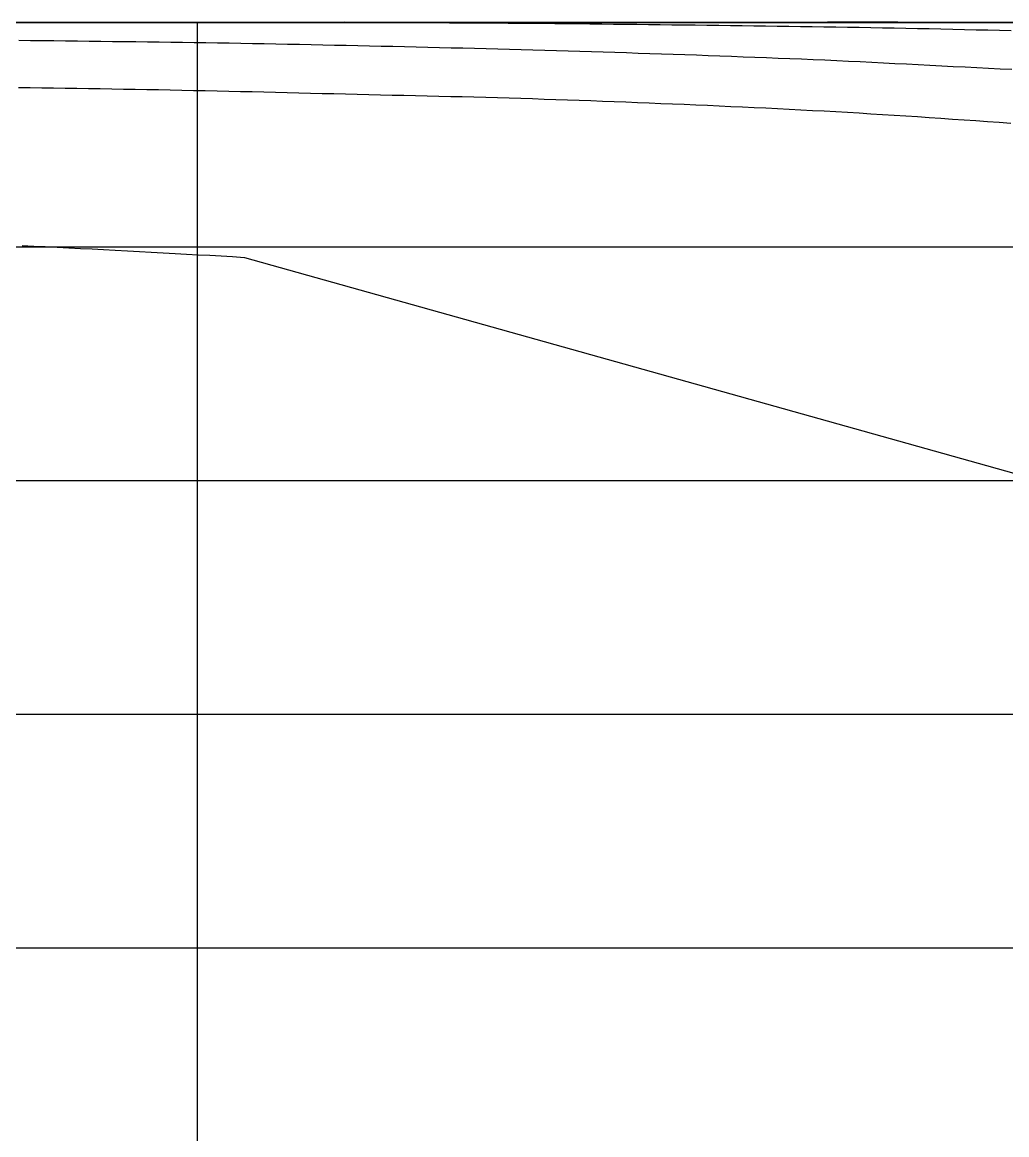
# Model space of a CAD drawing. Header units: millimetres. Extents: x 219888 to 472088, y 91183 to 209983.
# Drawn here: x 399836 to 408261, y 131820 to 141342 of the extents above; entities that cross this region are included whole.
import ezdxf

# ---------------------------------------------------------------- set-up
doc = ezdxf.new("R2010")
doc.units = ezdxf.units.MM
doc.layers.add('Waterlines', color=7, linetype='Continuous')
doc.layers.add('网格线和标注', color=7, linetype='Continuous')

msp = doc.modelspace()

# ---------------------------------------------------------------- linework, layer by layer
at = {"layer": 'Waterlines', "color": 135}
for points in [[(408342.664, 141339.696), (408242.534, 141339.696), (408142.464, 141339.696), (408042.564, 141339.696), (407942.454, 141339.696), (407842.404, 141339.696), (407742.504, 141339.696), (407642.364, 141339.696), (407542.334, 141339.696), (407442.334, 141339.696), (407342.294, 141339.696), (407242.254, 141339.696), (407142.284, 141339.696), (407042.294, 141339.696), (406942.194, 141339.696), (406842.264, 141339.696), (406742.254, 141339.696), (406642.234, 141339.696), (406542.234, 141339.696), (406442.194, 141339.696), (406342.234, 141339.696), (406242.214, 141339.696), (406142.224, 141339.696), (406042.184, 141339.696), (405942.144, 141339.696), (405842.154, 141339.696), (405742.124, 141339.696), (405642.074, 141339.696), (405542.064, 141339.696), (405442.074, 141339.696), (405342.064, 141339.696), (405242.004, 141339.696), (405142.084, 141339.696), (405041.984, 141339.696), (404941.954, 141339.696), (404841.894, 141339.696), (404741.894, 141339.696), (404641.874, 141339.696), (404541.914, 141339.696), (404441.824, 141339.696), (404341.834, 141339.696), (404241.784, 141339.696), (404141.844, 141339.696), (404041.774, 141339.696), (403941.794, 141339.696), (403841.774, 141339.696), (403741.744, 141339.696), (403641.734, 141339.696), (403541.744, 141339.696), (403441.694, 141339.696), (403341.654, 141339.696), (403241.674, 141339.696), (403141.644, 141339.696), (403041.684, 141339.696), (402941.604, 141339.696), (402841.574, 141339.696), (402741.614, 141339.696), (402641.594, 141339.696), (402541.534, 141339.696), (402441.504, 141339.696), (402341.484, 141339.696), (402241.464, 141339.696), (402141.424, 141339.696), (402041.464, 141339.696), (401941.434, 141339.696), (401841.414, 141339.696), (401741.404, 141339.696), (401641.424, 141339.696), (401541.424, 141339.696), (401441.434, 141339.696), (401341.424, 141339.696), (401241.404, 141339.696), (401141.364, 141339.696), (401041.344, 141339.696), (400941.374, 141339.696), (400841.364, 141339.696), (400741.374, 141339.696), (400641.304, 141339.696), (400541.314, 141339.696), (400441.294, 141339.696), (400341.284, 141339.696), (400241.234, 141339.696), (400141.294, 141339.696), (400041.254, 141339.696), (399941.214, 141339.696), (399841.214, 141339.696), (399741.234, 141339.696)], [(408264.384, 141339.696), (408164.314, 141339.696), (408064.234, 141339.696), (407964.074, 141339.696), (407864.034, 141339.696), (407763.944, 141339.696), (407663.844, 141339.696), (407563.764, 141339.696), (407463.644, 141339.696), (407363.584, 141339.696), (407263.514, 141339.696), (407163.404, 141339.696), (407063.484, 141339.696), (406963.254, 141339.696), (406863.324, 141339.696), (406763.224, 141339.696), (406663.124, 141339.696), (406563.064, 141339.696), (406462.974, 141339.696), (406362.884, 141339.696), (406262.764, 141339.696), (406162.704, 141339.696), (406062.574, 141339.696), (405962.504, 141339.696), (405862.404, 141339.696), (405762.324, 141339.696), (405662.224, 141339.696), (405562.144, 141339.696), (405462.044, 141339.696), (405361.944, 141339.696), (405261.864, 141339.696), (405161.754, 141339.696), (405061.684, 141339.696), (404961.554, 141339.696), (404861.444, 141339.696), (404761.364, 141339.696), (404661.284, 141339.696), (404561.214, 141339.696), (404461.084, 141339.696), (404360.974, 141339.696), (404260.894, 141339.696), (404160.764, 141339.696), (404060.724, 141339.696), (403960.594, 141339.696), (403860.514, 141339.696), (403760.464, 141339.696), (403660.364, 141339.696), (403560.254, 141339.696), (403460.154, 141339.696), (403360.044, 141339.696), (403259.944, 141339.696), (403159.864, 141339.696), (403059.794, 141339.696), (402959.694, 141339.696), (402859.704, 141339.696), (402759.604, 141339.696), (402659.484, 141339.696), (402559.414, 141339.696), (402459.304, 141339.696), (402359.204, 141339.696), (402259.134, 141339.696), (402159.004, 141339.696), (402058.904, 141339.696), (401958.814, 141339.696), (401858.714, 141339.696), (401758.604, 141339.696), (401658.514, 141339.696), (401558.464, 141339.696), (401458.334, 141339.696), (401358.274, 141339.696), (401258.174, 141339.696), (401158.164, 141339.696), (401058.054, 141339.696), (400957.984, 141339.696), (400857.874, 141339.696), (400757.774, 141339.696), (400657.664, 141339.696), (400557.584, 141339.696), (400457.464, 141339.696), (400357.384, 141339.696), (400257.314, 141339.696), (400157.224, 141339.696), (400057.154, 141339.696), (399957.014, 141339.696), (399856.944, 141339.696), (399756.864, 141339.696)], [(408263.344, 141339.696), (408163.234, 141339.696), (408063.194, 141339.696), (407962.964, 141339.696), (407862.684, 141339.696), (407762.564, 141339.696), (407662.534, 141339.696), (407562.484, 141339.696), (407462.324, 141339.696), (407362.314, 141339.696), (407262.174, 141339.696), (407162.134, 141339.696), (407062.064, 141339.696), (406961.954, 141339.696), (406862.014, 141339.696), (406761.974, 141339.696), (406661.764, 141339.696), (406561.704, 141339.696), (406461.664, 141339.696), (406361.594, 141339.696), (406261.544, 141339.696), (406161.524, 141339.696), (406061.474, 141339.696), (405961.434, 141339.696), (405861.404, 141339.696), (405761.184, 141339.696), (405661.114, 141339.696), (405561.044, 141339.696), (405460.974, 141339.696), (405360.864, 141339.696), (405260.844, 141339.696), (405160.934, 141339.696), (405060.784, 141339.696), (404960.704, 141339.696), (404860.624, 141339.696), (404760.524, 141339.696), (404660.474, 141339.696), (404560.424, 141339.696), (404460.304, 141339.696), (404360.254, 141339.696), (404260.124, 141339.696), (404160.074, 141339.696), (404059.994, 141339.696), (403959.944, 141339.696), (403859.814, 141339.696), (403759.714, 141339.696), (403659.664, 141339.696), (403559.564, 141339.696), (403459.484, 141339.696), (403359.444, 141339.696), (403259.504, 141339.696), (403159.414, 141339.696), (403059.354, 141339.696), (402959.274, 141339.696), (402859.204, 141339.696), (402759.084, 141339.696), (402658.994, 141339.696), (402558.894, 141339.696), (402458.814, 141339.696), (402358.744, 141339.696), (402258.664, 141339.696), (402158.594, 141339.696), (402058.514, 141339.696), (401958.464, 141339.696), (401858.374, 141339.696), (401758.324, 141339.696), (401658.244, 141339.696), (401558.164, 141339.696), (401458.214, 141339.696), (401358.074, 141339.696), (401258.024, 141339.696), (401157.874, 141339.696), (401057.824, 141339.696), (400957.744, 141339.696), (400857.664, 141339.696), (400757.594, 141339.696), (400657.524, 141339.696), (400557.444, 141339.696), (400457.374, 141339.696), (400357.344, 141339.696), (400257.244, 141339.696), (400157.174, 141339.696), (400057.134, 141339.696), (399957.024, 141339.696), (399856.974, 141339.696), (399756.954, 141339.696)], [(408269.804, 141339.696), (408169.814, 141339.696), (408069.784, 141339.696), (407969.794, 141339.696), (407869.764, 141339.696), (407769.754, 141339.696), (407669.744, 141339.696), (407569.744, 141339.696), (407469.614, 141339.696), (407369.594, 141339.696), (407269.614, 141339.696), (407169.624, 141339.696), (407069.594, 141339.696), (406969.614, 141339.696), (406869.594, 141339.696), (406769.544, 141339.696), (406669.534, 141339.696), (406569.494, 141339.696), (406469.474, 141339.696), (406369.624, 141339.696), (406269.604, 141339.696), (406169.554, 141339.696), (406069.534, 141339.696), (405969.504, 141339.696), (405869.454, 141339.696), (405769.434, 141339.696), (405669.424, 141339.696), (405569.344, 141339.696), (405469.414, 141339.696), (405369.394, 141339.696), (405269.344, 141339.696), (405169.354, 141339.696), (405069.284, 141339.696), (404969.264, 141339.696), (404869.224, 141339.696), (404769.194, 141339.696), (404669.134, 141339.696), (404569.164, 141339.696), (404469.094, 141339.696), (404369.064, 141339.696), (404269.024, 141339.696), (404169.014, 141339.696), (404068.994, 141339.696), (403968.944, 141339.696), (403868.894, 141339.696), (403768.904, 141339.696), (403668.864, 141339.696), (403568.824, 141339.696), (403468.764, 141339.696), (403368.754, 141339.696), (403268.744, 141339.696), (403168.684, 141339.696), (403068.644, 141339.696), (402968.604, 141339.696), (402868.574, 141339.696), (402768.564, 141339.696), (402668.554, 141339.696), (402568.564, 141339.696), (402468.514, 141339.696), (402368.524, 141339.696), (402268.504, 141339.696), (402168.424, 141339.696), (402068.434, 141339.696), (401968.344, 141339.696), (401868.324, 141339.696), (401768.294, 141339.696), (401668.224, 141339.696), (401568.204, 141339.696), (401468.224, 141339.696), (401368.154, 141339.696), (401268.184, 141339.696), (401168.134, 141339.696), (401068.084, 141339.696), (400968.134, 141339.696), (400868.034, 141339.696), (400768.014, 141339.696), (400667.974, 141339.696), (400567.954, 141339.696), (400467.894, 141339.696), (400367.884, 141339.696), (400267.844, 141339.696), (400167.824, 141339.696), (400067.794, 141339.696), (399967.754, 141339.696), (399867.764, 141339.696), (399767.714, 141339.696)], [(408272.624, 141339.696), (408172.644, 141339.696), (408072.654, 141339.696), (407972.594, 141339.696), (407872.634, 141339.696), (407772.574, 141339.696), (407672.554, 141339.696), (407572.584, 141339.696), (407472.574, 141339.696), (407372.564, 141339.696), (407272.514, 141339.696), (407172.554, 141339.696), (407072.524, 141339.696), (406972.514, 141339.696), (406872.524, 141339.696), (406772.534, 141339.696), (406672.514, 141339.696), (406572.524, 141339.696), (406472.464, 141339.696), (406372.474, 141339.696), (406272.514, 141339.696), (406172.484, 141339.696), (406072.454, 141339.696), (405972.514, 141339.696), (405872.474, 141339.696), (405772.474, 141339.696), (405672.464, 141339.696), (405572.474, 141339.696), (405472.464, 141339.696), (405372.504, 141339.696), (405272.444, 141339.696), (405172.404, 141339.696), (405072.414, 141339.696), (404972.404, 141339.696), (404872.444, 141339.696), (404772.474, 141339.696), (404672.384, 141339.696), (404572.414, 141339.696), (404472.424, 141339.696), (404372.344, 141339.696), (404272.394, 141339.696), (404172.424, 141339.696), (404072.394, 141339.696), (403972.394, 141339.696), (403872.414, 141339.696), (403772.414, 141339.696), (403672.374, 141339.696), (403572.384, 141339.696), (403472.404, 141339.696), (403372.404, 141339.696), (403272.534, 141339.696), (403172.384, 141339.696), (403072.424, 141339.696), (402972.404, 141339.696), (402872.414, 141339.696), (402772.414, 141339.696), (402672.384, 141339.696), (402572.394, 141339.696), (402472.334, 141339.696), (402372.344, 141339.696), (402272.334, 141339.696), (402172.324, 141339.696), (402072.294, 141339.696), (401972.304, 141339.696), (401872.294, 141339.696), (401772.254, 141339.696), (401672.264, 141339.696), (401572.244, 141339.696), (401472.234, 141339.696), (401372.234, 141339.696), (401272.244, 141339.696), (401172.284, 141339.696), (401072.264, 141339.696), (400972.254, 141339.696), (400872.174, 141339.696), (400772.184, 141339.696), (400672.164, 141339.696), (400572.204, 141339.696), (400472.194, 141339.696), (400372.174, 141339.696), (400272.194, 141339.696), (400172.144, 141339.696), (400072.184, 141339.696), (399972.114, 141339.696), (399872.124, 141339.696), (399772.134, 141339.696)], [(408280.954, 141339.696), (408180.944, 141339.696), (408080.924, 141339.696), (407980.954, 141339.696), (407880.914, 141339.696), (407780.924, 141339.696), (407680.914, 141339.696), (407580.914, 141339.696), (407480.894, 141339.696), (407380.884, 141339.696), (407280.914, 141339.696), (407180.914, 141339.696), (407080.894, 141339.696), (406980.904, 141339.696), (406880.874, 141339.696), (406780.924, 141339.696), (406680.874, 141339.696), (406580.914, 141339.696), (406480.904, 141339.696), (406380.884, 141339.696), (406280.924, 141339.696), (406180.904, 141339.696), (406080.884, 141339.696), (405980.874, 141339.696), (405880.884, 141339.696), (405780.874, 141339.696), (405680.904, 141339.696), (405580.864, 141339.696), (405481.024, 141339.696), (405380.994, 141339.696), (405280.974, 141339.696), (405181.014, 141339.696), (405080.974, 141339.696), (404980.964, 141339.696), (404880.934, 141339.696), (404780.944, 141339.696), (404680.984, 141339.696), (404580.974, 141339.696), (404480.964, 141339.696), (404380.994, 141339.696), (404281.004, 141339.696), (404181.024, 141339.696), (404080.884, 141339.696), (403980.874, 141339.696), (403880.904, 141339.696), (403780.894, 141339.696), (403680.914, 141339.696), (403580.944, 141339.696), (403480.904, 141339.696), (403380.914, 141339.696), (403281.034, 141339.696), (403180.944, 141339.696), (403080.894, 141339.696), (402980.874, 141339.696), (402880.824, 141339.696), (402780.834, 141339.696), (402680.824, 141339.696), (402580.834, 141339.696), (402480.804, 141339.696), (402380.804, 141339.696), (402280.784, 141339.696), (402180.794, 141339.696), (402080.774, 141339.696), (401980.764, 141339.696), (401880.774, 141339.696), (401780.784, 141339.696), (401680.784, 141339.696), (401580.774, 141339.696), (401480.734, 141339.696), (401380.764, 141339.696), (401280.754, 141339.696), (401180.754, 141339.696), (401080.744, 141339.696), (400980.764, 141339.696), (400880.804, 141339.696), (400780.844, 141339.696), (400681.104, 141339.696), (400581.144, 141339.696), (400481.514, 141339.696), (400381.024, 141339.696), (400280.984, 141339.696), (400180.874, 141339.696), (400080.744, 141339.696), (399980.704, 141339.696), (399880.684, 141339.696), (399780.654, 141339.696)], [(408282.464, 141339.696), (408182.464, 141339.696), (408082.454, 141339.696), (407982.494, 141339.696), (407882.484, 141339.696), (407782.514, 141339.696), (407682.494, 141339.696), (407582.484, 141339.696), (407482.504, 141339.696), (407382.544, 141339.696), (407282.514, 141339.696), (407182.384, 141339.696), (407082.544, 141339.696), (406982.494, 141339.696), (406882.534, 141339.696), (406782.494, 141339.696), (406682.494, 141339.696), (406582.464, 141339.696), (406482.504, 141339.696), (406382.454, 141339.696), (406282.494, 141339.696), (406182.524, 141339.696), (406082.374, 141339.696), (405982.464, 141339.696), (405882.314, 141339.696), (405782.314, 141339.696), (405682.294, 141339.696), (405582.304, 141339.696), (405482.264, 141339.696), (405382.254, 141339.696), (405282.234, 141339.696), (405182.264, 141339.696), (405082.244, 141339.696), (404982.214, 141339.696), (404882.254, 141339.696), (404782.224, 141339.696), (404682.244, 141339.696), (404582.224, 141339.696), (404482.374, 141339.696), (404382.194, 141339.696), (404282.314, 141339.696), (404182.264, 141339.696), (404082.274, 141339.696), (403982.324, 141339.696), (403882.254, 141339.696), (403782.264, 141339.696), (403682.274, 141339.696), (403582.224, 141339.696), (403482.214, 141339.696), (403382.184, 141339.696), (403282.194, 141339.696), (403182.184, 141339.696), (403082.144, 141339.696), (402982.144, 141339.696), (402882.124, 141339.696), (402782.144, 141339.696), (402682.124, 141339.696), (402582.084, 141339.696), (402482.054, 141339.696), (402382.034, 141339.696), (402282.054, 141339.696), (402182.064, 141339.696), (402082.024, 141339.696), (401982.054, 141339.696), (401881.994, 141339.696), (401782.024, 141339.696), (401682.004, 141339.696), (401581.954, 141339.696), (401482.004, 141339.696), (401381.964, 141339.696), (401282.004, 141339.696), (401181.974, 141339.696), (401081.954, 141339.696), (400981.954, 141339.696), (400881.874, 141339.696), (400781.914, 141339.696), (400681.944, 141339.696), (400581.934, 141339.696), (400481.994, 141339.696), (400381.924, 141339.696), (400281.904, 141339.696), (400181.864, 141339.696), (400081.844, 141339.696), (399981.864, 141339.696), (399881.844, 141339.696), (399781.854, 141339.696)], [(408290.004, 141339.696), (408189.984, 141339.696), (408089.994, 141339.696), (407990.004, 141339.696), (407889.904, 141339.696), (407789.944, 141339.696), (407689.904, 141339.696), (407589.934, 141339.696), (407489.864, 141339.696), (407389.934, 141339.696), (407289.954, 141339.696), (407189.934, 141339.696), (407089.884, 141339.696), (406989.954, 141339.696), (406889.974, 141339.696), (406789.944, 141339.696), (406689.984, 141339.696), (406589.944, 141339.696), (406489.924, 141339.696), (406389.884, 141339.696), (406289.924, 141339.696), (406189.874, 141339.696), (406089.934, 141339.696), (405989.844, 141339.696), (405889.844, 141339.696), (405789.824, 141339.696), (405689.924, 141339.696), (405589.804, 141339.696), (405489.864, 141339.696), (405389.814, 141339.696), (405289.804, 141339.696), (405189.754, 141339.696), (405089.794, 141339.696), (404989.784, 141339.696), (404889.764, 141339.696), (404789.764, 141339.696), (404689.734, 141339.696), (404589.734, 141339.696), (404489.724, 141339.696), (404389.754, 141339.696), (404289.744, 141339.696), (404189.784, 141339.696), (404089.764, 141339.696), (403989.814, 141339.696), (403889.724, 141339.696), (403789.684, 141339.696), (403689.644, 141339.696), (403589.654, 141339.696), (403489.634, 141339.696), (403389.624, 141339.696), (403289.694, 141339.696), (403189.614, 141339.696), (403089.584, 141339.696), (402989.524, 141339.696), (402889.594, 141339.696), (402789.564, 141339.696), (402689.574, 141339.696), (402589.544, 141339.696), (402489.544, 141339.696), (402389.524, 141339.696), (402289.534, 141339.696), (402189.504, 141339.696), (402089.544, 141339.696), (401989.464, 141339.696), (401889.494, 141339.696), (401789.504, 141339.696), (401689.434, 141339.696), (401589.474, 141339.696), (401489.434, 141339.696), (401389.404, 141339.696), (401289.344, 141339.696), (401189.354, 141339.696), (401089.104, 141339.696), (400989.864, 141339.696), (400890.164, 141339.696), (400789.834, 141339.696), (400689.674, 141339.696), (400589.484, 141339.696), (400489.454, 141339.696), (400389.434, 141339.696), (400289.424, 141339.696), (400189.414, 141339.696), (400089.414, 141339.696), (399989.424, 141339.696), (399889.434, 141339.696), (399789.374, 141339.696)], [(408295.114, 141339.696), (408195.064, 141339.696), (408095.044, 141339.696), (407994.964, 141339.696), (407894.924, 141339.696), (407794.874, 141339.696), (407694.804, 141339.696), (407594.754, 141339.696), (407494.734, 141339.696), (407394.664, 141339.696), (407294.624, 141339.696), (407194.564, 141339.696), (407094.524, 141339.696), (406994.514, 141339.696), (406894.434, 141339.696), (406794.364, 141339.696), (406694.364, 141339.696), (406594.314, 141339.696), (406494.274, 141339.696), (406394.224, 141339.696), (406294.164, 141339.696), (406194.144, 141339.696), (406094.094, 141339.696), (405994.044, 141339.696), (405893.974, 141339.696), (405793.944, 141339.696), (405693.904, 141339.696), (405593.864, 141339.696), (405493.804, 141339.696), (405393.764, 141339.696), (405293.714, 141339.696), (405193.664, 141339.696), (405093.634, 141339.696), (404993.574, 141339.696), (404893.684, 141339.696), (404793.654, 141339.696), (404693.564, 141339.696), (404593.514, 141339.696), (404493.484, 141339.696), (404393.444, 141339.696), (404293.374, 141339.696), (404193.304, 141339.696), (404093.254, 141339.696), (403993.204, 141339.696), (403893.164, 141339.696), (403793.084, 141339.696), (403693.044, 141339.696), (403592.994, 141339.696), (403492.944, 141339.696), (403392.894, 141339.696), (403292.814, 141339.696), (403192.794, 141339.696), (403092.734, 141339.696), (402992.674, 141339.696), (402892.614, 141339.696), (402792.564, 141339.696), (402692.564, 141339.696), (402592.474, 141339.696), (402492.564, 141339.696), (402392.494, 141339.696), (402292.434, 141339.696), (402192.394, 141339.696), (402092.294, 141339.696), (401992.274, 141339.696), (401892.224, 141339.696), (401792.174, 141339.696), (401692.134, 141339.696), (401592.094, 141339.696), (401492.004, 141339.696), (401391.964, 141339.696), (401291.924, 141339.696), (401191.894, 141339.696), (401091.834, 141339.696), (400991.774, 141339.696), (400891.714, 141339.696), (400791.684, 141339.696), (400691.644, 141339.696), (400591.574, 141339.696), (400491.644, 141339.696), (400391.564, 141339.696), (400291.534, 141339.696), (400191.464, 141339.696), (400091.394, 141339.696), (399991.374, 141339.696), (399891.324, 141339.696), (399791.254, 141339.696)], [(408299.604, 141339.696), (408199.534, 141339.696), (408099.464, 141339.696), (407999.384, 141339.696), (407899.314, 141339.696), (407799.264, 141339.696), (407699.194, 141339.696), (407599.134, 141339.696), (407499.084, 141339.696), (407399.024, 141339.696), (407298.914, 141339.696), (407198.814, 141339.696), (407098.764, 141339.696), (406998.744, 141339.696), (406898.664, 141339.696), (406798.574, 141339.696), (406698.524, 141339.696), (406598.444, 141339.696), (406498.424, 141339.696), (406398.354, 141339.696), (406298.254, 141339.696), (406198.174, 141339.696), (406098.174, 141339.696), (405998.084, 141339.696), (405897.974, 141339.696), (405797.934, 141339.696), (405697.874, 141339.696), (405597.814, 141339.696), (405497.734, 141339.696), (405397.654, 141339.696), (405297.584, 141339.696), (405197.534, 141339.696), (405097.464, 141339.696), (404997.404, 141339.696), (404897.364, 141339.696), (404797.254, 141339.696), (404697.204, 141339.696), (404597.144, 141339.696), (404497.054, 141339.696), (404396.964, 141339.696), (404297.084, 141339.696), (404197.004, 141339.696), (404096.954, 141339.696), (403996.864, 141339.696), (403896.774, 141339.696), (403796.714, 141339.696), (403696.634, 141339.696), (403596.564, 141339.696), (403496.504, 141339.696), (403396.384, 141339.696), (403296.334, 141339.696), (403196.264, 141339.696), (403096.184, 141339.696), (402996.134, 141339.696), (402896.054, 141339.696), (402795.974, 141339.696), (402695.884, 141339.696), (402595.864, 141339.696), (402495.794, 141339.696), (402395.684, 141339.696), (402295.634, 141339.696), (402195.654, 141339.696), (402095.604, 141339.696), (401995.524, 141339.696), (401895.454, 141339.696), (401795.394, 141339.696), (401695.304, 141339.696), (401595.194, 141339.696), (401495.144, 141339.696), (401395.074, 141339.696), (401294.994, 141339.696), (401194.944, 141339.696), (401094.854, 141339.696), (400994.824, 141339.696), (400894.724, 141339.696), (400794.644, 141339.696), (400694.624, 141339.696), (400594.504, 141339.696), (400494.474, 141339.696), (400394.404, 141339.696), (400294.304, 141339.696), (400194.364, 141339.696), (400094.264, 141339.696), (399994.194, 141339.696), (399894.084, 141339.696), (399794.034, 141339.696)], [(408295.254, 141339.696), (408195.214, 141339.696), (408095.144, 141339.696), (407995.154, 141339.696), (407895.154, 141339.696), (407795.164, 141339.696), (407695.144, 141339.696), (407595.134, 141339.696), (407495.124, 141339.696), (407395.124, 141339.696), (407295.114, 141339.696), (407195.144, 141339.696), (407095.104, 141339.696), (406995.094, 141339.696), (406895.104, 141339.696), (406795.054, 141339.696), (406695.094, 141339.696), (406595.104, 141339.696), (406495.084, 141339.696), (406395.094, 141339.696), (406295.084, 141339.696), (406195.014, 141339.696), (406095.024, 141339.696), (405995.004, 141339.696), (405895.034, 141339.696), (405794.994, 141339.696), (405695.014, 141339.696), (405594.994, 141339.696), (405495.024, 141339.696), (405394.994, 141339.696), (405294.974, 141339.696), (405194.954, 141339.696), (405094.924, 141339.696), (404994.944, 141339.696), (404894.924, 141339.696), (404794.934, 141339.696), (404694.894, 141339.696), (404594.954, 141339.696), (404494.884, 141339.696), (404394.874, 141339.696), (404294.874, 141339.696), (404194.894, 141339.696), (404094.854, 141339.696), (403994.864, 141339.696), (403894.864, 141339.696), (403794.844, 141339.696), (403694.814, 141339.696), (403594.854, 141339.696), (403494.804, 141339.696), (403394.814, 141339.696), (403294.814, 141339.696), (403194.774, 141339.696), (403094.844, 141339.696), (402994.824, 141339.696), (402894.774, 141339.696), (402794.814, 141339.696), (402694.754, 141339.696), (402594.754, 141339.696), (402494.834, 141339.696), (402394.864, 141339.696), (402294.824, 141339.696), (402194.854, 141339.696), (402094.824, 141339.696), (401994.794, 141339.696), (401894.814, 141339.696), (401794.784, 141339.696), (401694.744, 141339.696), (401594.764, 141339.696), (401494.764, 141339.696), (401394.784, 141339.696), (401294.764, 141339.696), (401194.744, 141339.696), (401094.704, 141339.696), (400994.714, 141339.696), (400894.724, 141339.696), (400794.734, 141339.696), (400694.744, 141339.696), (400594.754, 141339.696), (400494.734, 141339.696), (400394.774, 141339.696), (400294.714, 141339.696), (400194.684, 141339.696), (400094.614, 141339.696), (399994.624, 141339.696), (399894.634, 141339.696), (399794.594, 141339.696)], [(408301.464, 141339.696), (408201.394, 141339.696), (408101.294, 141339.696), (408001.274, 141339.696), (407901.194, 141339.696), (407801.114, 141339.696), (407701.064, 141339.696), (407600.964, 141339.696), (407500.914, 141339.696), (407400.844, 141339.696), (407300.774, 141339.696), (407200.704, 141339.696), (407100.644, 141339.696), (407000.564, 141339.696), (406900.534, 141339.696), (406800.474, 141339.696), (406700.354, 141339.696), (406600.364, 141339.696), (406500.234, 141339.696), (406400.234, 141339.696), (406300.124, 141339.696), (406200.094, 141339.696), (406100.064, 141339.696), (405999.984, 141339.696), (405899.914, 141339.696), (405799.844, 141339.696), (405699.714, 141339.696), (405599.714, 141339.696), (405499.664, 141339.696), (405399.594, 141339.696), (405299.494, 141339.696), (405199.424, 141339.696), (405099.374, 141339.696), (404999.294, 141339.696), (404899.394, 141339.696), (404799.294, 141339.696), (404699.224, 141339.696), (404599.134, 141339.696), (404499.064, 141339.696), (404399.014, 141339.696), (404298.914, 141339.696), (404198.874, 141339.696), (404098.814, 141339.696), (403998.714, 141339.696), (403898.634, 141339.696), (403798.544, 141339.696), (403698.464, 141339.696), (403598.394, 141339.696), (403498.334, 141339.696), (403398.204, 141339.696), (403298.184, 141339.696), (403198.144, 141339.696), (403098.014, 141339.696), (402997.924, 141339.696), (402897.864, 141339.696), (402797.834, 141339.696), (402697.764, 141339.696), (402597.654, 141339.696), (402497.604, 141339.696), (402397.504, 141339.696), (402297.424, 141339.696), (402197.524, 141339.696), (402097.434, 141339.696), (401997.354, 141339.696), (401897.284, 141339.696), (401797.204, 141339.696), (401697.094, 141339.696), (401597.054, 141339.696), (401496.984, 141339.696), (401396.924, 141339.696), (401296.824, 141339.696), (401196.774, 141339.696), (401096.704, 141339.696), (400996.624, 141339.696), (400896.584, 141339.696), (400796.514, 141339.696), (400696.494, 141339.696), (400596.414, 141339.696), (400496.374, 141339.696), (400396.284, 141339.696), (400296.194, 141339.696), (400196.134, 141339.696), (400096.084, 141339.696), (399996.014, 141339.696), (399895.964, 141339.696), (399795.894, 141339.696)], [(408299.494, 141268.426), (408199.244, 141270.796), (408099.104, 141273.166), (407998.974, 141275.516), (407898.864, 141277.836), (407798.684, 141280.096), (407698.574, 141282.306), (407598.444, 141284.446), (407498.364, 141286.526), (407398.214, 141288.536), (407298.044, 141290.476), (407197.884, 141292.336), (407097.784, 141294.136), (406997.664, 141295.856), (406897.574, 141297.516), (406797.484, 141299.126), (406697.294, 141300.686), (406597.164, 141302.206), (406496.944, 141303.686), (406396.874, 141305.136), (406296.734, 141306.546), (406196.584, 141307.936), (406096.474, 141309.286), (405996.314, 141310.616), (405896.194, 141311.926), (405796.064, 141313.216), (405695.914, 141314.476), (405595.694, 141315.716), (405495.574, 141316.946), (405395.444, 141318.156), (405295.294, 141319.336), (405195.204, 141320.506), (405095.024, 141321.656), (404994.944, 141322.796), (404894.814, 141323.906), (404794.654, 141325.006), (404694.464, 141326.086), (404594.214, 141327.146), (404494.014, 141328.176), (404393.554, 141329.156), (404294.444, 141329.976), (404193.954, 141330.656), (404093.664, 141331.336), (403993.614, 141332.006), (403893.294, 141332.676), (403793.144, 141333.356), (403692.944, 141334.026), (403592.834, 141334.706), (403492.734, 141335.386), (403392.604, 141336.066), (403292.364, 141336.756), (403192.284, 141337.436), (403092.094, 141338.126), (402991.984, 141338.826), (402891.874, 141339.526), (402791.774, 141340.236), (402691.894, 141340.956), (402591.994, 141341.656), (402639.594, 141340.906), (402705.374, 141339.696), (402701.064, 141339.696), (402600.424, 141339.696), (402499.824, 141339.696), (402399.224, 141339.696), (402299.464, 141339.696), (402199.224, 141339.696), (402098.884, 141339.696), (401998.794, 141339.696), (401898.694, 141339.696), (401798.394, 141339.696), (401698.354, 141339.696), (401598.394, 141339.696), (401498.074, 141339.696), (401397.884, 141339.696), (401297.574, 141339.696), (401197.504, 141339.696), (401097.424, 141339.696), (400997.314, 141339.696), (400897.344, 141339.696), (400797.064, 141339.696), (400696.574, 141339.696), (400596.614, 141339.696), (400496.314, 141339.696), (400396.034, 141339.696), (400296.104, 141339.696), (400196.204, 141339.696), (400096.244, 141339.696), (399996.214, 141339.696), (399896.124, 141339.696), (399795.984, 141339.696)], [(408315.224, 141339.696), (408215.154, 141339.696), (408115.164, 141339.696), (408015.134, 141339.696), (407915.084, 141339.696), (407815.054, 141339.696), (407715.034, 141339.696), (407615.004, 141339.696), (407514.964, 141339.696), (407414.974, 141339.696), (407314.934, 141339.696), (407214.914, 141339.696), (407114.894, 141339.696), (407014.854, 141339.696), (406914.834, 141339.696), (406814.834, 141339.696), (406714.804, 141339.696), (406614.754, 141339.696), (406514.764, 141339.696), (406414.764, 141339.696), (406314.734, 141339.696), (406214.684, 141339.696), (406114.684, 141339.696), (406014.674, 141339.696), (405914.624, 141339.696), (405814.614, 141339.696), (405714.584, 141339.696), (405614.574, 141339.696), (405514.534, 141339.696), (405414.534, 141339.696), (405314.494, 141339.696), (405214.454, 141339.696), (405114.434, 141339.696), (405014.404, 141339.696), (404914.594, 141339.696), (404814.574, 141339.696), (404714.484, 141339.696), (404614.494, 141339.696), (404514.414, 141339.696), (404414.404, 141339.696), (404314.354, 141339.696), (404214.364, 141339.696), (404114.344, 141339.696), (404014.274, 141339.696), (403914.244, 141339.696), (403814.204, 141339.696), (403714.154, 141339.696), (403614.174, 141339.696), (403514.124, 141339.696), (403414.084, 141339.696), (403314.064, 141339.696), (403214.044, 141339.696), (403114.024, 141339.696), (403013.984, 141339.696), (402913.954, 141339.696), (402813.944, 141339.696), (402713.924, 141339.696), (402613.884, 141339.696), (402514.004, 141339.696), (402413.954, 141339.696), (402313.914, 141339.696), (402213.864, 141339.696), (402113.844, 141339.696), (402013.824, 141339.696), (401913.764, 141339.696), (401813.744, 141339.696), (401713.724, 141339.696), (401613.704, 141339.696), (401513.654, 141339.696), (401413.604, 141339.696), (401313.594, 141339.696), (401213.574, 141339.696), (401113.584, 141339.696), (401013.534, 141339.696), (400913.504, 141339.696), (400813.474, 141339.696), (400713.484, 141339.696), (400613.474, 141339.696), (400513.514, 141339.696), (400413.464, 141339.696), (400313.414, 141339.696), (400213.424, 141339.696), (400113.384, 141339.696), (400013.344, 141339.696), (399913.264, 141339.696), (399813.254, 141339.696)], [(408315.684, 141339.696), (408215.674, 141339.696), (408115.674, 141339.696), (408015.654, 141339.696), (407915.664, 141339.696), (407815.604, 141339.696), (407715.584, 141339.696), (407615.554, 141339.696), (407515.594, 141339.696), (407415.534, 141339.696), (407315.594, 141339.696), (407215.614, 141339.696), (407115.564, 141339.696), (407015.594, 141339.696), (406915.444, 141339.696), (406815.454, 141339.696), (406715.444, 141339.696), (406615.504, 141339.696), (406515.554, 141339.696), (406415.614, 141339.696), (406315.474, 141339.696), (406215.584, 141339.696), (406115.534, 141339.696), (406015.714, 141339.696), (405915.734, 141339.696), (405815.854, 141339.696), (405715.774, 141339.696), (405615.884, 141339.696), (405515.744, 141339.696), (405415.694, 141339.696), (405315.564, 141339.696), (405215.554, 141339.696), (405115.584, 141339.696), (405015.574, 141339.696), (404915.464, 141339.696), (404815.514, 141339.696), (404715.444, 141339.696), (404615.414, 141339.696), (404515.464, 141339.696), (404415.464, 141339.696), (404315.394, 141339.696), (404215.414, 141339.696), (404115.394, 141339.696), (404015.424, 141339.696), (403915.444, 141339.696), (403815.474, 141339.696), (403715.404, 141339.696), (403615.424, 141339.696), (403515.404, 141339.696), (403415.444, 141339.696), (403315.394, 141339.696), (403215.434, 141339.696), (403115.394, 141339.696), (403015.404, 141339.696), (402915.384, 141339.696), (402815.364, 141339.696), (402715.324, 141339.696), (402615.334, 141339.696), (402515.364, 141339.696), (402415.324, 141339.696), (402315.314, 141339.696), (402215.254, 141339.696), (402115.294, 141339.696), (402015.304, 141339.696), (401915.264, 141339.696), (401815.194, 141339.696), (401715.204, 141339.696), (401615.234, 141339.696), (401515.204, 141339.696), (401415.184, 141339.696), (401315.154, 141339.696), (401215.124, 141339.696), (401115.134, 141339.696), (401015.114, 141339.696), (400915.114, 141339.696), (400815.134, 141339.696), (400715.124, 141339.696), (400615.074, 141339.696), (400515.074, 141339.696), (400415.094, 141339.696), (400315.124, 141339.696), (400215.054, 141339.696), (400115.064, 141339.696), (400015.014, 141339.696), (399915.054, 141339.696), (399815.014, 141339.696)], [(408319.284, 141339.696), (408219.374, 141339.696), (408119.224, 141339.696), (408019.114, 141339.696), (407919.214, 141339.696), (407819.114, 141339.696), (407719.034, 141339.696), (407618.954, 141339.696), (407518.914, 141339.696), (407418.984, 141339.696), (407318.904, 141339.696), (407218.864, 141339.696), (407118.804, 141339.696), (407018.764, 141339.696), (406918.724, 141339.696), (406818.674, 141339.696), (406718.634, 141339.696), (406618.584, 141339.696), (406518.554, 141339.696), (406418.514, 141339.696), (406318.494, 141339.696), (406218.474, 141339.696), (406118.434, 141339.696), (406018.364, 141339.696), (405918.364, 141339.696), (405818.324, 141339.696), (405718.254, 141339.696), (405618.204, 141339.696), (405518.164, 141339.696), (405418.144, 141339.696), (405318.084, 141339.696), (405218.024, 141339.696), (405117.964, 141339.696), (405017.944, 141339.696), (404917.904, 141339.696), (404817.834, 141339.696), (404717.834, 141339.696), (404617.794, 141339.696), (404517.694, 141339.696), (404417.674, 141339.696), (404317.824, 141339.696), (404217.754, 141339.696), (404117.704, 141339.696), (404017.634, 141339.696), (403917.624, 141339.696), (403817.514, 141339.696), (403717.494, 141339.696), (403617.424, 141339.696), (403517.404, 141339.696), (403417.304, 141339.696), (403317.314, 141339.696), (403217.234, 141339.696), (403117.184, 141339.696), (403017.144, 141339.696), (402917.104, 141339.696), (402817.074, 141339.696), (402717.034, 141339.696), (402616.954, 141339.696), (402516.934, 141339.696), (402416.884, 141339.696), (402316.984, 141339.696), (402216.894, 141339.696), (402116.834, 141339.696), (402016.784, 141339.696), (401916.724, 141339.696), (401816.694, 141339.696), (401716.644, 141339.696), (401616.574, 141339.696), (401516.554, 141339.696), (401416.494, 141339.696), (401316.404, 141339.696), (401216.414, 141339.696), (401116.404, 141339.696), (401016.324, 141339.696), (400916.304, 141339.696), (400816.244, 141339.696), (400716.244, 141339.696), (400616.134, 141339.696), (400516.244, 141339.696), (400416.164, 141339.696), (400316.094, 141339.696), (400216.064, 141339.696), (400116.004, 141339.696), (400015.954, 141339.696), (399915.914, 141339.696), (399815.864, 141339.696)], [(408328.824, 141338.636), (408228.414, 141339.026), (408128.384, 141339.346), (408028.344, 141339.646), (407928.304, 141339.916), (407828.344, 141340.176), (407728.264, 141340.426), (407628.324, 141340.666), (407528.344, 141340.896), (407428.294, 141341.106), (407328.314, 141341.306), (407228.284, 141341.496), (407128.274, 141341.656), (407028.204, 141341.796), (406928.114, 141341.886), (406827.964, 141341.876), (406727.594, 141341.246), (406628.594, 141340.576), (406528.624, 141340.076), (406447.424, 141339.696), (406428.264, 141339.696), (406328.194, 141339.696), (406228.414, 141339.696), (406128.334, 141339.696), (406028.304, 141339.696), (405928.264, 141339.696), (405828.284, 141339.696), (405728.224, 141339.696), (405628.184, 141339.696), (405528.134, 141339.696), (405428.114, 141339.696), (405328.184, 141339.696), (405228.144, 141339.696), (405128.064, 141339.696), (405028.134, 141339.696), (404928.094, 141339.696), (404828.104, 141339.696), (404728.094, 141339.696), (404628.134, 141339.696), (404528.054, 141339.696), (404428.064, 141339.696), (404328.094, 141339.696), (404228.054, 141339.696), (404128.034, 141339.696), (404028.024, 141339.696), (403927.974, 141339.696), (403827.994, 141339.696), (403727.934, 141339.696), (403628.034, 141339.696), (403528.014, 141339.696), (403427.944, 141339.696), (403327.954, 141339.696), (403227.874, 141339.696), (403127.944, 141339.696), (403027.854, 141339.696), (402927.914, 141339.696), (402827.964, 141339.696), (402727.974, 141339.696), (402627.894, 141339.696), (402527.854, 141339.696), (402427.894, 141339.696), (402327.894, 141339.696), (402227.904, 141339.696), (402127.894, 141339.696), (402027.854, 141339.696), (401927.864, 141339.696), (401827.844, 141339.696), (401727.824, 141339.696), (401627.844, 141339.696), (401527.854, 141339.696), (401427.794, 141339.696), (401327.804, 141339.696), (401227.734, 141339.696), (401127.784, 141339.696), (401027.754, 141339.696), (400927.744, 141339.696), (400827.694, 141339.696), (400727.624, 141339.696), (400627.664, 141339.696), (400527.704, 141339.696), (400427.734, 141339.696), (400327.694, 141339.696), (400227.674, 141339.696), (400127.624, 141339.696), (400027.624, 141339.696), (399927.634, 141339.696), (399827.674, 141339.696)], [(408329.204, 141339.696), (408229.194, 141339.696), (408129.164, 141339.696), (408029.154, 141339.696), (407929.164, 141339.696), (407829.154, 141339.696), (407729.184, 141339.696), (407629.204, 141339.696), (407529.154, 141339.696), (407429.134, 141339.696), (407329.174, 141339.696), (407229.124, 141339.696), (407129.134, 141339.696), (407029.174, 141339.696), (406929.194, 141339.696), (406829.184, 141339.696), (406729.224, 141339.696), (406629.264, 141339.696), (406529.264, 141339.696), (406429.274, 141339.696), (406329.264, 141339.696), (406229.244, 141339.696), (406129.194, 141339.696), (406029.234, 141339.696), (405929.224, 141339.696), (405829.214, 141339.696), (405729.214, 141339.696), (405629.174, 141339.696), (405529.174, 141339.696), (405429.194, 141339.696), (405329.144, 141339.696), (405229.154, 141339.696), (405129.174, 141339.696), (405029.154, 141339.696), (404929.134, 141339.696), (404829.144, 141339.696), (404729.124, 141339.696), (404629.114, 141339.696), (404529.104, 141339.696), (404429.114, 141339.696), (404329.114, 141339.696), (404229.134, 141339.696), (404129.114, 141339.696), (404029.094, 141339.696), (403929.074, 141339.696), (403829.114, 141339.696), (403729.104, 141339.696), (403629.144, 141339.696), (403529.074, 141339.696), (403429.104, 141339.696), (403329.054, 141339.696), (403229.044, 141339.696), (403129.034, 141339.696), (403029.014, 141339.696), (402929.104, 141339.696), (402829.054, 141339.696), (402728.994, 141339.696), (402628.974, 141339.696), (402528.974, 141339.696), (402428.934, 141339.696), (402328.954, 141339.696), (402228.954, 141339.696), (402128.944, 141339.696), (402028.974, 141339.696), (401928.934, 141339.696), (401828.974, 141339.696), (401728.954, 141339.696), (401628.964, 141339.696), (401528.954, 141339.696), (401428.924, 141339.696), (401328.954, 141339.696), (401228.964, 141339.696), (401128.934, 141339.696), (401029.004, 141339.696), (400929.074, 141339.696), (400829.004, 141339.696), (400729.064, 141339.696), (400629.144, 141339.696), (400529.354, 141339.696), (400429.244, 141339.696), (400329.414, 141339.696), (400229.334, 141339.696), (400129.284, 141339.696), (400029.214, 141339.696), (399929.174, 141339.696), (399829.034, 141339.696)], [(408330.454, 141339.696), (408230.404, 141339.696), (408130.384, 141339.696), (408030.394, 141339.696), (407930.364, 141339.696), (407830.394, 141339.696), (407730.374, 141339.696), (407630.354, 141339.696), (407530.364, 141339.696), (407430.354, 141339.696), (407330.314, 141339.696), (407230.284, 141339.696), (407130.264, 141339.696), (407030.294, 141339.696), (406930.304, 141339.696), (406830.284, 141339.696), (406730.294, 141339.696), (406630.304, 141339.696), (406530.284, 141339.696), (406430.304, 141339.696), (406330.404, 141339.696), (406230.264, 141339.696), (406130.334, 141339.696), (406030.514, 141339.696), (405930.504, 141339.696), (405830.594, 141339.696), (405730.584, 141339.696), (405630.684, 141339.696), (405530.604, 141339.696), (405430.764, 141339.696), (405330.484, 141339.696), (405230.554, 141339.696), (405130.354, 141339.696), (405030.294, 141339.696), (404930.384, 141339.696), (404830.224, 141339.696), (404730.264, 141339.696), (404630.244, 141339.696), (404530.224, 141339.696), (404430.244, 141339.696), (404330.254, 141339.696), (404230.234, 141339.696), (404130.244, 141339.696), (404030.204, 141339.696), (403930.214, 141339.696), (403830.254, 141339.696), (403730.264, 141339.696), (403630.264, 141339.696), (403530.224, 141339.696), (403430.264, 141339.696), (403330.214, 141339.696), (403230.234, 141339.696), (403130.214, 141339.696), (403030.174, 141339.696), (402930.184, 141339.696), (402830.184, 141339.696), (402730.154, 141339.696), (402630.154, 141339.696), (402530.134, 141339.696), (402430.144, 141339.696), (402330.224, 141339.696), (402230.154, 141339.696), (402130.134, 141339.696), (402030.074, 141339.696), (401930.034, 141339.696), (401830.054, 141339.696), (401730.064, 141339.696), (401630.064, 141339.696), (401530.054, 141339.696), (401430.064, 141339.696), (401329.994, 141339.696), (401230.024, 141339.696), (401130.014, 141339.696), (401029.994, 141339.696), (400929.954, 141339.696), (400829.954, 141339.696), (400729.974, 141339.696), (400629.974, 141339.696), (400529.994, 141339.696), (400429.944, 141339.696), (400329.934, 141339.696), (400229.964, 141339.696), (400129.904, 141339.696), (400029.994, 141339.696), (399929.954, 141339.696), (399829.934, 141339.696)], [(408303.524, 140936.246), (408203.704, 140941.356), (408103.804, 140946.456), (408003.944, 140951.526), (407904.074, 140956.576), (407804.134, 140961.616), (407704.314, 140966.646), (407604.394, 140971.666), (407504.614, 140976.686), (407404.674, 140981.716), (407304.924, 140986.766), (407205.194, 140991.856), (407105.264, 140997.016), (407005.684, 141002.176), (406905.834, 141007.206), (406805.724, 141011.966), (406705.604, 141016.446), (406605.804, 141020.716), (406505.854, 141024.856), (406405.744, 141028.906), (406305.794, 141032.866), (406205.854, 141036.756), (406105.924, 141040.566), (406005.964, 141044.326), (405906.034, 141048.016), (405806.144, 141051.656), (405706.174, 141055.246), (405606.254, 141058.786), (405506.344, 141062.266), (405406.364, 141065.696), (405306.434, 141069.086), (405206.494, 141072.426), (405106.454, 141075.716), (405006.584, 141078.946), (404906.594, 141082.146), (404806.654, 141085.286), (404706.694, 141088.376), (404606.664, 141091.416), (404506.754, 141094.406), (404406.844, 141097.346), (404306.804, 141100.236), (404206.874, 141103.076), (404106.924, 141105.856), (404006.904, 141108.586), (403907.024, 141111.256), (403807.034, 141113.876), (403706.994, 141116.446), (403607.034, 141118.976), (403507.094, 141121.456), (403407.114, 141123.896), (403307.174, 141126.296), (403207.104, 141128.656), (403107.174, 141130.986), (403007.164, 141133.276), (402907.234, 141135.526), (402807.234, 141137.746), (402707.214, 141139.946), (402607.214, 141142.096), (402507.194, 141144.226), (402407.284, 141146.326), (402307.274, 141148.386), (402207.274, 141150.426), (402107.284, 141152.436), (402007.274, 141154.406), (401907.344, 141156.356), (401807.304, 141158.266), (401707.284, 141160.146), (401607.404, 141161.976), (401507.684, 141163.756), (401407.664, 141165.486), (401308.144, 141167.036), (401207.754, 141168.156), (401107.554, 141169.366), (401007.444, 141170.596), (400907.374, 141171.836), (400807.384, 141173.076), (400707.344, 141174.306), (400607.384, 141175.526), (400507.364, 141176.746), (400407.424, 141177.946), (400307.424, 141179.136), (400207.404, 141180.316), (400107.404, 141181.486), (400007.394, 141182.636), (399907.424, 141183.776), (399807.424, 141184.906)], [(408296.554, 140476.316), (408196.724, 140483.166), (408097.044, 140490.066), (407997.214, 140496.996), (407897.424, 140503.896), (407797.634, 140510.766), (407697.904, 140517.576), (407598.094, 140524.306), (407498.214, 140530.946), (407398.474, 140537.476), (407298.674, 140543.886), (407198.844, 140550.176), (407099.054, 140556.326), (406999.234, 140562.326), (406899.374, 140568.186), (406799.554, 140573.896), (406699.744, 140579.436), (406599.814, 140584.836), (406499.984, 140590.096), (406400.094, 140595.216), (406300.214, 140600.226), (406200.344, 140605.116), (406100.504, 140609.896), (406000.624, 140614.576), (405900.674, 140619.166), (405800.774, 140623.666), (405700.864, 140628.076), (405600.974, 140632.406), (405501.064, 140636.646), (405401.074, 140640.826), (405301.284, 140644.916), (405201.354, 140648.926), (405101.394, 140652.876), (405001.464, 140656.756), (404901.564, 140660.546), (404801.604, 140664.276), (404701.574, 140667.936), (404601.694, 140671.516), (404501.814, 140675.016), (404401.774, 140678.446), (404301.754, 140681.786), (404201.944, 140685.036), (404101.904, 140688.186), (404001.974, 140691.246), (403901.954, 140694.186), (403802.024, 140697.006), (403701.914, 140699.706), (403602.094, 140702.286), (403502.424, 140704.756), (403402.304, 140707.126), (403302.404, 140709.416), (403202.584, 140711.646), (403102.394, 140713.866), (403002.464, 140716.086), (402902.474, 140718.346), (402802.444, 140720.666), (402702.414, 140723.046), (402602.614, 140725.476), (402502.554, 140727.936), (402402.554, 140730.406), (402302.574, 140732.886), (402202.604, 140735.346), (402102.674, 140737.796), (402002.694, 140740.226), (401902.644, 140742.626), (401802.664, 140744.986), (401702.724, 140747.306), (401602.704, 140749.566), (401502.694, 140751.786), (401402.694, 140753.946), (401302.604, 140756.056), (401202.724, 140758.096), (401102.774, 140760.076), (401002.784, 140762.016), (400902.844, 140763.896), (400802.834, 140765.726), (400702.834, 140767.516), (400602.884, 140769.256), (400502.834, 140770.956), (400402.884, 140772.616), (400302.864, 140774.236), (400202.894, 140775.806), (400102.914, 140777.346), (400002.894, 140778.846), (399902.904, 140780.316), (399802.944, 140781.746)], [(399835.384, 139430.676), (399933.774, 139426.006), (400032.374, 139421.266), (400134.714, 139416.296), (400235.404, 139411.336), (400334.594, 139406.396), (400433.334, 139401.426), (400530.944, 139396.446), (400630.444, 139391.306), (400736.034, 139385.786), (400838.904, 139380.336), (400938.944, 139374.966), (401042.214, 139369.346), (401143.844, 139363.746), (401242.824, 139358.216), (401342.524, 139352.576), (401440.254, 139346.976), (401538.404, 139341.276), (401636.164, 139335.516), (401736.594, 139329.526), (445189.414, 127146.376)]]:
    msp.add_lwpolyline(points, dxfattribs=at)
at = {"layer": '网格线和标注', "color": 0}
for p, q in [((236017.754, 141339.386), (458092.724, 141339.386)), ((236017.754, 139419.386), (458092.724, 139419.386)), ((236017.754, 137419.386), (458092.724, 137419.386)), ((236017.754, 135419.386), (458092.724, 135419.386)), ((236017.754, 133419.386), (458092.724, 133419.386))]:
    msp.add_line(p, q, dxfattribs=at)
at = {"layer": '网格线和标注'}
msp.add_line((401332.194, 141339.386), (401332.194, 125419.386), dxfattribs=at)

doc.saveas('drawing.dxf')
